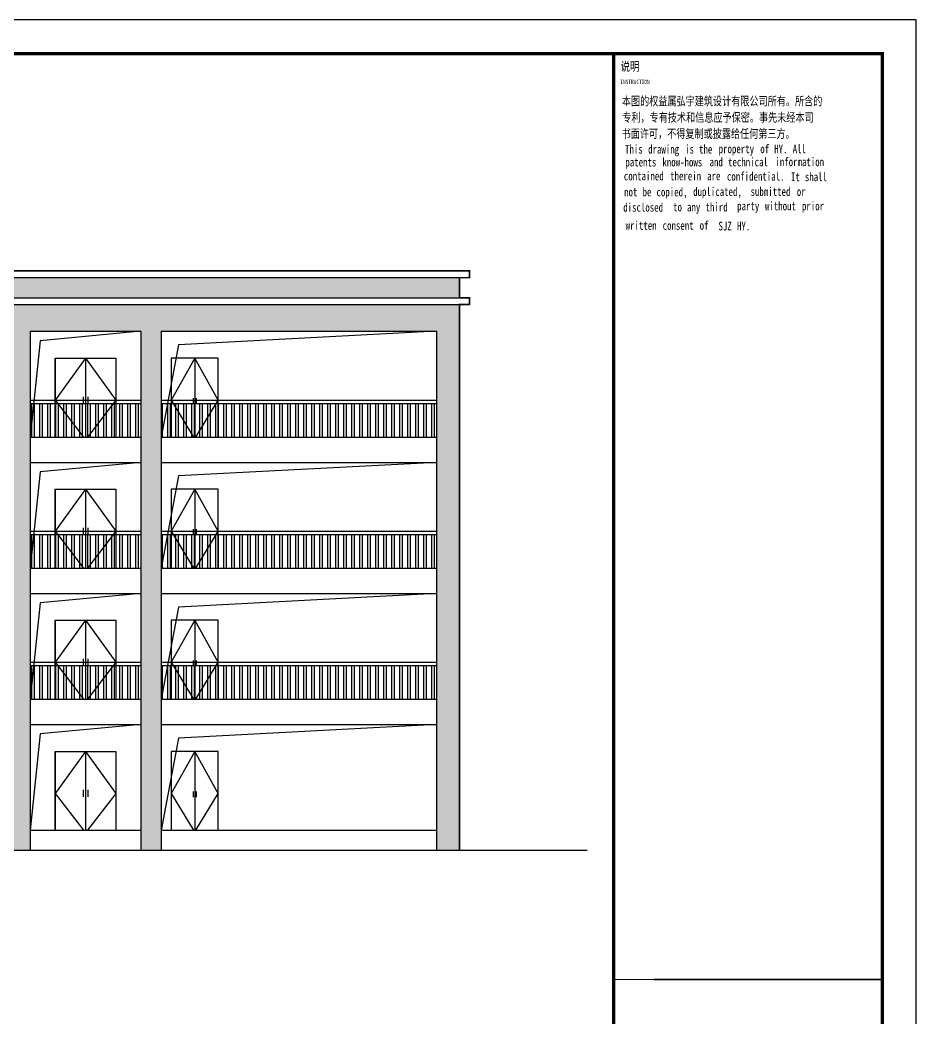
# Model space of a CAD drawing. Extents: x 28773 to 175644, y 7355 to 486294.
# Drawn here: x 127974 to 154644, y 98251 to 127951 of the extents above; entities that cross this region are included whole.
import ezdxf

# ---------------------------------------------------------------- set-up
doc = ezdxf.new("R2010")
doc.units = 0
doc.header["$LTSCALE"] = 1000
doc.header["$MEASUREMENT"] = 0
for name, color, linetype in [('PUB_TITLE', 7, 'Continuous'), ('TK', 126, 'Continuous'), ('TWT_TITLE', 7, 'Continuous'), ('WALL', 2, 'Continuous')]:
    doc.layers.add(name, color=color, linetype=linetype)
doc.styles.add('-宋体', font='', dxfattribs={"width": 0.8})
doc.styles.get('-宋体').set_extended_font_data('SimSun')

msp = doc.modelspace()

# ---------------------------------------------------------------- hatches: boundary and pattern name
h = msp.add_hatch()
h.set_pattern_fill('AR-B816', color=253, scale=200)
h.set_pattern_definition([(0, (0, 0), (0, 242.6208), []), (90, (0, 0), (-242.6208, 242.6208), [242.6208, -242.6208])])
h.paths.add_polyline_path([(105354, 119487), (96396, 119487), (96396, 118687), (100674, 118687), (100674, 103237), (101274, 103237), (101274, 118687), (105354, 118687)])
h.paths.add_polyline_path([(105354, 120287), (96396, 120287), (96396, 119687), (105354, 119687)])
h.paths.add_polyline_path([(141054, 120287), (105354, 120287), (105354, 119687), (141054, 119687)])
h.paths.add_polyline_path([(141054, 119487), (105354, 119487), (105354, 118687), (109674, 118687), (109674, 103687), (110274, 103687), (110274, 118687), (118674, 118687), (118674, 103687), (119274, 103637), (119274, 118687), (127674, 118687), (127674, 103237), (128274, 103237), (128274, 118687), (131574, 118687), (131574, 103237), (132174, 103237), (132174, 118687), (140374, 118687), (140374, 103237), (141054, 103237)])
at = {"layer": 'WALL', "ltscale": 10}
h = msp.add_hatch(dxfattribs=at)
h.set_pattern_fill('ANSI32', color=5, scale=50, angle=45, style=0)
h.set_pattern_definition([(90, (-11033308.64, 10249561.42), (-238.125, 1e-14), []), (90, (-11033229.26, 10249640.8), (-238.125, 1e-14), [])])
h.paths.add_polyline_path([(140374, 116537), (132174, 116537), (132174, 115537), (140374, 115537)])
h.paths.add_polyline_path([(131574, 116537), (128274, 116537), (128274, 115537), (131574, 115537)])
h.paths.add_polyline_path([(127674, 116537), (119274, 116537), (119274, 115537), (127674, 115537)])
h.paths.add_polyline_path([(118674, 116537), (110274, 116537), (110274, 115537), (118674, 115537)])
h.paths.add_polyline_path([(109674, 116537), (101274, 116537), (101274, 115537), (109674, 115537)])
h.paths.add_polyline_path([(100674, 116537), (92274, 116537), (92274, 115537), (100674, 115537)])
h.paths.add_polyline_path([(91674, 116537), (88374, 116537), (88374, 115537), (91674, 115537)])
h.paths.add_polyline_path([(87774, 116537), (80874, 116537), (80874, 115537), (87774, 115537)])
h = msp.add_hatch(dxfattribs=at)
h.set_pattern_fill('ANSI32', color=5, scale=50, angle=45, style=0)
h.set_pattern_definition([(90, (-11033308.64, 10245661.42), (-238.125, 1e-14), []), (90, (-11033229.26, 10245740.8), (-238.125, 1e-14), [])])
h.paths.add_polyline_path([(140374, 112637), (132174, 112637), (132174, 111637), (140374, 111637)])
h.paths.add_polyline_path([(131574, 112637), (128274, 112637), (128274, 111637), (131574, 111637)])
h.paths.add_polyline_path([(127674, 112637), (119274, 112637), (119274, 111637), (127674, 111637)])
h.paths.add_polyline_path([(118674, 112637), (110274, 112637), (110274, 111637), (118674, 111637)])
h.paths.add_polyline_path([(109674, 112637), (101274, 112637), (101274, 111637), (109674, 111637)])
h.paths.add_polyline_path([(100674, 112637), (92274, 112637), (92274, 111637), (100674, 111637)])
h.paths.add_polyline_path([(91674, 112637), (88374, 112637), (88374, 111637), (91674, 111637)])
h.paths.add_polyline_path([(87774, 112637), (80874, 112637), (80874, 111637), (87774, 111637)])
h = msp.add_hatch(dxfattribs=at)
h.set_pattern_fill('ANSI32', color=5, scale=50, angle=45, style=0)
h.set_pattern_definition([(90, (-11033308.64, 10241761.42), (-238.125, 1e-14), []), (90, (-11033229.26, 10241840.8), (-238.125, 1e-14), [])])
h.paths.add_polyline_path([(132174, 108737), (132174, 107737), (140374, 107737), (140374, 108737)])
h.paths.add_polyline_path([(128274, 108737), (128274, 107737), (131574, 107737), (131574, 108737)])
h.paths.add_polyline_path([(119274, 108737), (119274, 107737), (127674, 107737), (127674, 108737)])
h.paths.add_polyline_path([(110274, 108737), (110274, 107737), (118674, 107737), (118674, 108737)])
h.paths.add_polyline_path([(109674, 107737), (109674, 108737), (101274, 108737), (101274, 107737)])
h.paths.add_polyline_path([(100674, 107737), (100674, 108737), (92274, 108737), (92274, 107737)])
h.paths.add_polyline_path([(88374, 108737), (88374, 107737), (91674, 107737), (91674, 108737)])
h.paths.add_polyline_path([(87774, 107737), (87774, 108737), (80874, 108737), (80874, 107737)])

# ---------------------------------------------------------------- linework, layer by layer
for p, q in [((145644, 69551), (145644, 126951)), ((153644, 99400), (146844, 99400)), ((146844, 99400), (153644, 99400))]:
    msp.add_line(p, q)
for points, const_width in [([(80194, 103237), (80194, 119487), (79894, 119487), (79894, 119687), (80194, 119687), (80194, 120287), (79894, 120287), (79894, 120487), (141354, 120487), (141354, 120287), (141054, 120287), (141054, 119687), (141354, 119687), (141354, 119487), (141054, 119487), (141054, 103237)], 40), ([(145644, 99400), (153644, 99400)], 34)]:
    msp.add_lwpolyline(points, dxfattribs=dict(const_width=const_width))
for points in [[(129024, 117887), (129024, 115537)], [(130824, 117887), (130824, 115537)], [(129024, 113987), (129024, 111637)], [(130824, 113987), (130824, 111637)], [(129024, 110087), (129024, 107737)], [(130824, 110087), (130824, 107737)], [(129024, 106187), (129024, 103837)], [(130824, 106187), (130824, 103837)]]:
    msp.add_lwpolyline(points)
at = {"layer": 'PUB_TITLE', "const_width": 100}
msp.add_lwpolyline([(145644, 126951), (153644, 126951), (153644, 69551), (145644, 69551)], close=True, dxfattribs=at)
at = {"layer": 'TWT_TITLE'}
msp.add_lwpolyline([(70544, 68551), (154644, 68551), (154644, 127951), (70544, 127951)], close=True, dxfattribs=at)
at = {"layer": 'TWT_TITLE', "const_width": 100}
msp.add_lwpolyline([(73044, 69551), (153644, 69551), (153644, 126951), (73044, 126951)], close=True, dxfattribs=at)
at = {"layer": 'WALL', "ltscale": 10}
for p, q in [((79894, 120487), (141354, 120487)), ((79894, 120287), (141354, 120287)), ((80194, 120487), (141354, 120487)), ((80194, 120487), (141354, 120487)), ((80194, 120487), (141354, 120487)), ((141054, 120287), (141054, 119687)), ((141354, 120287), (141354, 120487)), ((79894, 119687), (141354, 119687)), ((79894, 119487), (141354, 119487)), ((141054, 119487), (141054, 103237)), ((141354, 119487), (141354, 119687)), ((128274, 118687), (131574, 118687)), ((128274, 118687), (128274, 103237)), ((131574, 118687), (131574, 103237)), ((132174, 118687), (140374, 118687)), ((132174, 118687), (132174, 103237)), ((140374, 118687), (140374, 103237)), ((128274, 114787), (131574, 114787)), ((132174, 114787), (140374, 114787)), ((128274, 110887), (131574, 110887)), ((132174, 110887), (140374, 110887)), ((128274, 106987), (131574, 106987)), ((132174, 106987), (140374, 106987)), ((128274, 103837), (131574, 103837)), ((132174, 103837), (140374, 103837))]:
    msp.add_line(p, q, dxfattribs=at)
at = {"layer": 'WALL', "color": 5, "ltscale": 10}
for p, q in [((128274, 116637), (131574, 116637)), ((128274, 116537), (131574, 116537)), ((132174, 116637), (140374, 116637)), ((132174, 116537), (140374, 116537)), ((128274, 115537), (131574, 115537)), ((132174, 115537), (140374, 115537)), ((128274, 112737), (131574, 112737)), ((128274, 112637), (131574, 112637)), ((132174, 112737), (140374, 112737)), ((132174, 112637), (140374, 112637)), ((128274, 111637), (131574, 111637)), ((132174, 111637), (140374, 111637)), ((128274, 108837), (131574, 108837)), ((128274, 108737), (131574, 108737)), ((132174, 108837), (140374, 108837)), ((132174, 108737), (140374, 108737)), ((128274, 107737), (131574, 107737)), ((132174, 107737), (140374, 107737))]:
    msp.add_line(p, q, dxfattribs=at)
at = {"layer": 'WALL', "ltscale": 10}
for points in [[(131574, 118687), (128577, 118406), (128274, 115537)], [(140374, 118687), (132694, 118281), (132174, 115537)], [(131574, 114787), (128577, 114506), (128274, 111637)], [(140374, 114787), (132694, 114381), (132174, 111637)], [(131574, 110887), (128577, 110606), (128274, 107737)], [(140374, 110887), (132694, 110481), (132174, 107737)], [(131574, 106987), (128577, 106706), (128274, 103837)], [(140374, 106987), (132694, 106581), (132174, 103837)]]:
    msp.add_lwpolyline(points, dxfattribs=at)
at = {"layer": 'WALL', "color": 4, "ltscale": 10}
for points in [[(129024, 115537), (129024, 117887), (130824, 117887), (130824, 115537)], [(129924, 117887), (129024, 116637), (129867, 115537)], [(129924, 117887), (129924, 115537)], [(129924, 117887), (130824, 116637), (129981, 115537)], [(133874, 115537), (133874, 117887), (132474, 117887), (132474, 115537)], [(133174, 117887), (132474, 116637), (133136, 115537)], [(133174, 117887), (133174, 115537)], [(133213, 115537), (133874, 116637), (133174, 117887)], [(129857, 116740), (129857, 116529)], [(129991, 116740), (129991, 116529)], [(133128, 116695), (133128, 116527)], [(133221, 116695), (133221, 116527)], [(129024, 111637), (129024, 113987), (130824, 113987), (130824, 111637)], [(129924, 113987), (129024, 112737), (129867, 111637)], [(129924, 113987), (129924, 111637)], [(129924, 113987), (130824, 112737), (129981, 111637)], [(133874, 111637), (133874, 113987), (132474, 113987), (132474, 111637)], [(133174, 113987), (132474, 112737), (133136, 111637)], [(133174, 113987), (133174, 111637)], [(133213, 111637), (133874, 112737), (133174, 113987)], [(129857, 112840), (129857, 112629)], [(129991, 112840), (129991, 112629)], [(133128, 112795), (133128, 112627)], [(133221, 112795), (133221, 112627)], [(129024, 107737), (129024, 110087), (130824, 110087), (130824, 107737)], [(129924, 110087), (129024, 108837), (129867, 107737)], [(129924, 110087), (129924, 107737)], [(129924, 110087), (130824, 108837), (129981, 107737)], [(133874, 107737), (133874, 110087), (132474, 110087), (132474, 107737)], [(133174, 110087), (132474, 108837), (133136, 107737)], [(133174, 110087), (133174, 107737)], [(133213, 107737), (133874, 108837), (133174, 110087)], [(129857, 108940), (129857, 108729)], [(129991, 108940), (129991, 108729)], [(133128, 108895), (133128, 108727)], [(133221, 108895), (133221, 108727)], [(129024, 103837), (129024, 106187), (130824, 106187), (130824, 103837)], [(129924, 106187), (129024, 104937), (129867, 103837)], [(129924, 106187), (129924, 103837)], [(129924, 106187), (130824, 104937), (129981, 103837)], [(133874, 103837), (133874, 106187), (132474, 106187), (132474, 103837)], [(133174, 106187), (132474, 104937), (133136, 103837)], [(133174, 106187), (133174, 103837)], [(133213, 103837), (133874, 104937), (133174, 106187)], [(129857, 105040), (129857, 104829)], [(129991, 105040), (129991, 104829)], [(133128, 104995), (133128, 104827)], [(133221, 104995), (133221, 104827)]]:
    msp.add_lwpolyline(points, dxfattribs=at)
at = {"layer": 'WALL', "ltscale": 10, "const_width": 40}
msp.add_lwpolyline([(76877, 103237), (144864, 103237)], dxfattribs=at)

# ---------------------------------------------------------------- texts
at = {"style": '-宋体', "width": 0.75}
msp.add_text('INSTRUCTION', height=129.15, dxfattribs=at).set_placement((145845, 126045))
at = {"layer": 'TK', "color": 9, "style": '-宋体', "width": 0.75}
msp.add_text('说明', height=265.8, dxfattribs=at).set_placement((145854, 126436))
at = {"layer": 'TK', "style": '-宋体', "width": 0.75}
for s, height, p in [('本图的权益属弘宇建筑设计有限公司所有。所含的', 258.23, (145889, 125406)), ('专利，专有技术和信息应予保密。事先未经本司', 258.23, (145902, 124921)), ('书面许可，不得复制或披露给任何第三方。', 258.23, (145882, 124438)), ('This', 258.2, (145982, 123976)), ('drawing', 258.2, (146670, 123976)), ('is', 258.2, (147772, 123976)), ('the', 258.2, (148185, 123976)), ('property', 258.2, (148770, 123986)), ('of', 258.2, (150009, 123986)), ('HY.', 258.2, (150422, 123986)), ('All', 258.2, (150973, 123986)), ('know-hows', 258.2, (147095, 123592)), ('and', 258.2, (148498, 123596)), ('technical', 258.2, (149049, 123596)), ('information', 258.23, (150458, 123601)), ('patents', 258.2, (145993, 123592)), ('contained', 258.2, (145948, 123179)), ('therein', 258.2, (147325, 123179)), ('are', 258.2, (148427, 123179)), ('confidential.', 258.23, (149016, 123169)), ('It', 258.2, (150922, 123154)), ('shall', 258.2, (151335, 123154)), ('be', 258.2, (146505, 122703)), ('copied,', 258.2, (146919, 122703)), ('duplicated,', 258.23, (148010, 122714)), ('submitted', 258.2, (149719, 122716)), ('not', 258.2, (145955, 122703)), ('or', 258.2, (151096, 122716)), ('disclosed', 258.2, (145929, 122246)), ('to', 258.2, (147414, 122256)), ('any', 258.2, (147827, 122256)), ('third', 258.2, (148378, 122256)), ('party', 258.2, (149320, 122287)), ('without', 258.2, (150147, 122287)), ('prior', 258.2, (151248, 122287)), ('written', 258.2, (146001, 121707)), ('consent', 258.2, (147102, 121707)), ('of', 258.2, (148204, 121707)), ('SJZ', 258.2, (148764, 121689)), ('HY.', 258.2, (149315, 121689))]:
    msp.add_text(s, height=height, dxfattribs=at).set_placement(p)

doc.saveas('drawing.dxf')
